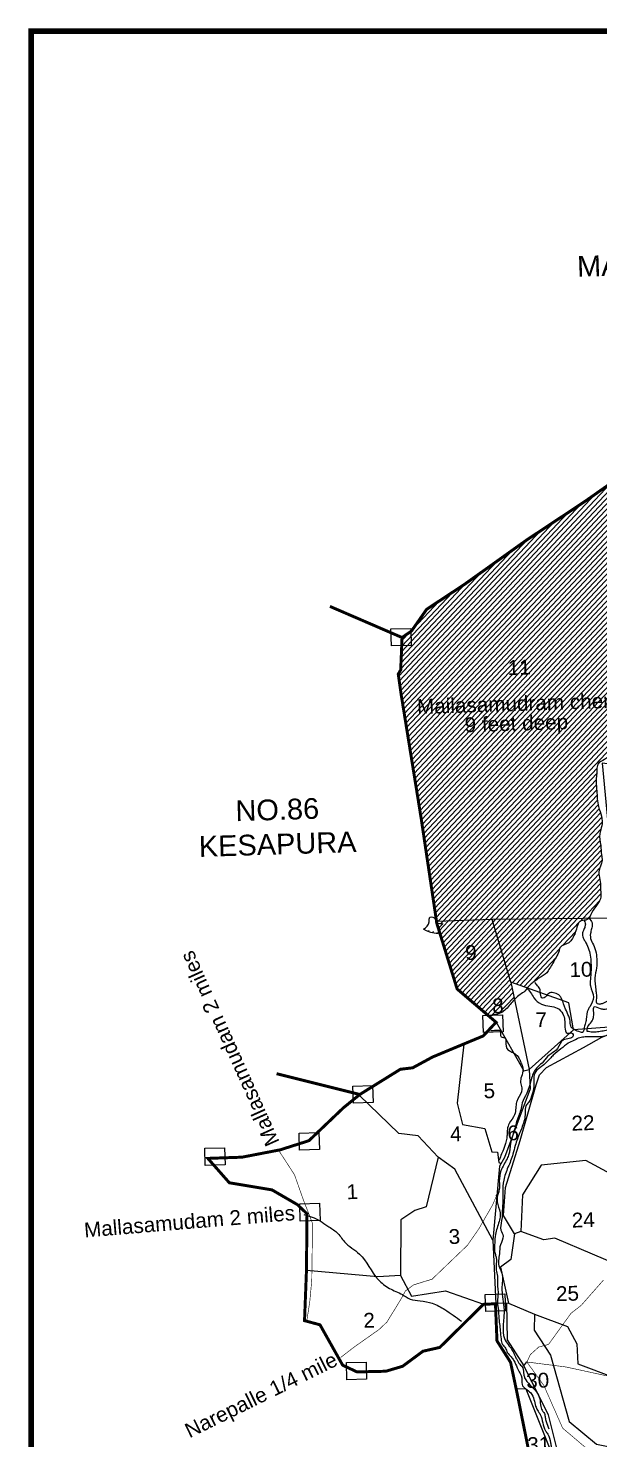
# Model space of a CAD drawing. Header units: feet. Extents: x 800423 to 807996, y 1573223 to 1578223.
# Drawn here: x 800423 to 801368, y 1575888 to 1578223 of the extents above; entities that cross this region are included whole.
import ezdxf
from ezdxf.enums import TextEntityAlignment as Align

# ---------------------------------------------------------------- set-up
doc = ezdxf.new("R2010")
doc.units = ezdxf.units.FT
doc.header["$LTSCALE"] = 15
doc.header["$MEASUREMENT"] = 0
doc.linetypes.add('HIDDEN2', pattern=[0.1875, 0.125, -0.0625])
for name, color, linetype in [('PLOT', 7, 'Continuous'), ('PLOT NO', 7, 'Continuous'), ('ROADS', 6, 'Continuous'), ('TANKS-STREAM', 4, 'Continuous'), ('text', 10, 'Continuous'), ('VILLAGE STONES', 240, 'Continuous')]:
    doc.layers.add(name, color=color, linetype=linetype)
doc.layers.add('VILLAGE BOUNDRY', color=5, linetype='HIDDEN2', lineweight=100)
doc.styles.get("Standard").update_dxf_attribs({"font": 'arial.ttf'})
doc.linetypes.add('DOTS', pattern='A,1e-06,-3,["●",Standard,S=3,R=0,X=-1.25,Y=-1.25],-3', length=6.000001)
pattern_1 = [(46.79369286, (65027.067, 8084.705), (-4.462817548, 4.191789214), [])]

msp = doc.modelspace()

# ---------------------------------------------------------------- hatches: boundary and pattern name
at = {"layer": 'TANKS-STREAM', "lineweight": -2}
h = msp.add_hatch(dxfattribs=at)
h.set_pattern_fill('ANSI31', color=256, scale=48.98185, angle=1.7937)
h.set_pattern_definition([(46.79369286, (65027.067, 8084.705), (-4.462817548, 4.191789214), [])])
edge = h.paths.add_edge_path()
edge.add_line((801143.9, 1577302.2), (801082.1, 1577261.5))
edge.add_line((801082.1, 1577261.5), (801057, 1577225.5))
edge.add_line((801057, 1577225.5), (801041.4, 1577214.8))
edge.add_line((801041.4, 1577214.8), (801039.2, 1577161.4))
edge.add_line((801039.2, 1577161.4), (801035.1, 1577154.3))
edge.add_line((801035.1, 1577154.3), (801039.7, 1577122))
edge.add_line((801039.7, 1577122), (801072.9, 1576916.4))
edge.add_line((801072.9, 1576916.4), (801098.4, 1576744.9))
edge.add_line((801098.4, 1576744.9), (801190.6, 1576748.3))
edge.add_line((801190.6, 1576748.3), (801350.4, 1576750.2))
edge.add_spline(control_points=[(801350.4, 1576750.2), (801352.5, 1576752.7), (801357, 1576767.7), (801372.3, 1576779), (801369.5, 1576797), (801370.2, 1576808.8), (801367.3, 1576818.8), (801366.5, 1576831.9), (801373.6, 1576842.6), (801370.8, 1576857.4), (801370.4, 1576872), (801366.3, 1576888.4), (801373.1, 1576903.9), (801372.1, 1576919.7), (801364.6, 1576937.9), (801363.9, 1576957.3), (801361.7, 1576977.7), (801363.9, 1576992), (801363.9, 1577007.8), (801377.7, 1577012.9), (801387.2, 1577021.9), (801397.9, 1577028.2), (801406.3, 1577036.2), (801404.6, 1577045.9), (801403.8, 1577055.7), (801403.4, 1577068.2), (801403.9, 1577083.1), (801408.2, 1577099.5), (801412.9, 1577116.1), (801418.7, 1577132.2), (801425.5, 1577143.9), (801426.4, 1577155.9), (801428.6, 1577166.1), (801438.3, 1577174.6), (801439.4, 1577185.4), (801440.8, 1577194.7), (801443.9, 1577201.8), (801449.8, 1577208.3), (801454.6, 1577217), (801455.4, 1577227.5), (801461.7, 1577237.1), (801464.5, 1577247.5), (801470.2, 1577256.4), (801473.3, 1577268.9), (801489.1, 1577272.6), (801503.2, 1577273.6), (801515.1, 1577274.5), (801525.3, 1577275.5), (801534.8, 1577276.5), (801546.6, 1577277.3), (801558.8, 1577274.4), (801570, 1577278), (801580, 1577274.5), (801588.7, 1577277.8), (801599, 1577279.5), (801602.3, 1577289.2), (801601.4, 1577301.5), (801587.3, 1577304.7), (801582.7, 1577317), (801572.4, 1577325.2), (801564.7, 1577335.4), (801554.2, 1577341), (801548, 1577347.6), (801543.2, 1577353.3), (801540.2, 1577357.2), (801538.7, 1577359.1)], knot_values=[2.743929, 2.743929, 2.743929, 2.743929, 13.449528, 43.87747, 54.96585, 66.536532, 80.172892, 86.440314, 106.114252, 115.768531, 131.226189, 151.49776, 165.075202, 181.466843, 198.424393, 224.92727, 240.362293, 260.702703, 270.536142, 284.453283, 299.710553, 311.219933, 323.20078, 331.396526, 339.606613, 353.587775, 369.563021, 384.999057, 405.278495, 422.563503, 437.44955, 445.691754, 459.22129, 467.991973, 483.447913, 490.252233, 497.268408, 506.504004, 517.169253, 526.825372, 538.023089, 551.529645, 559.499527, 570.291641, 588.427793, 602.044488, 615.342548, 624.420475, 633.498392, 644.669328, 660.441629, 671.04786, 679.041057, 691.253135, 699.177122, 708.620474, 719.581853, 732.390574, 745.862061, 756.965096, 772.127289, 784.621882, 792.519361, 799.823032, 807.460437, 807.460437, 807.460437, 807.460437], degree=3, periodic=0)
edge.add_spline(control_points=[(801538.7, 1577359.1), (801535.4, 1577360.1), (801527.3, 1577364.5), (801531.7, 1577380.9), (801524.3, 1577395), (801519.8, 1577408.6), (801516.4, 1577422.7), (801517.9, 1577437.9), (801517.5, 1577457.6), (801520.7, 1577471.9), (801523.9, 1577479.6)], knot_values=[145.722859, 145.722859, 145.722859, 145.722859, 155.281459, 171.544676, 188.069308, 203.853273, 215.235738, 232.271635, 250.101485, 275.711119, 275.711119, 275.711119, 275.711119], degree=3, periodic=0)
edge.add_line((801523.9, 1577479.6), (801509.1, 1577557.6))
edge.add_line((801509.1, 1577557.6), (801424.5, 1577496.5))
edge.add_line((801424.5, 1577496.5), (801343.4, 1577439.6))
edge.add_line((801343.4, 1577439.6), (801247.8, 1577376.3))
edge.add_line((801247.8, 1577376.3), (801143.9, 1577302.2))
h = msp.add_hatch(dxfattribs=at)
h.set_pattern_fill('ANSI31', color=256, scale=48.98185, angle=1.7937)
h.set_pattern_definition(pattern_1)
edge = h.paths.add_edge_path()
edge.add_line((801190.6, 1576748.3), (801098.4, 1576744.9))
edge.add_line((801098.4, 1576744.9), (801098.8, 1576742.3))
edge.add_spline(control_points=[(801098.8, 1576742.3), (801102.3, 1576741.2), (801114.8, 1576743), (801098.9, 1576735), (801105.1, 1576727.9), (801104.1, 1576726.3), (801103.8, 1576726)], knot_values=[41.425036, 41.425036, 41.425036, 41.425036, 51.32484, 61.087148, 68.283262, 70.084786, 70.084786, 70.084786, 70.084786], degree=3, periodic=0)
edge.add_spline(control_points=[(801077.1, 1576732.4), (801081.7, 1576729.6), (801088.4, 1576725.4), (801102.3, 1576724.8), (801103.8, 1576726)], knot_values=[70.084786, 70.084786, 70.084786, 70.084786, 88.981098, 97.534911, 97.534911, 97.534911, 97.534911], degree=3, periodic=0)
edge.add_line((801103.8, 1576726), (801132.5, 1576633.4))
edge.add_line((801132.5, 1576633.4), (801183.6, 1576589.7))
edge.add_line((801183.6, 1576589.7), (801189.2, 1576589.9))
edge.add_spline(control_points=[(801189.2, 1576589.9), (801195.8, 1576590.8), (801208.9, 1576593.5), (801219.1, 1576606.8), (801225.6, 1576614.1), (801227.5, 1576616)], knot_values=[1000.899994, 1000.899994, 1000.899994, 1000.899994, 1020.303037, 1041.462686, 1049.7728, 1049.7728, 1049.7728, 1049.7728], degree=3, periodic=0)
edge.add_line((801227.5, 1576616), (801221.5, 1576644.6))
edge.add_line((801221.5, 1576644.6), (801190.6, 1576748.3))
h.paths.add_polyline_path([(801140.1, 1576674.4), (801171.6, 1576675.4), (801170.4, 1576712.8), (801138.9, 1576711.9)], flags=24)
h.paths.add_polyline_path([(801184.7, 1576586.3), (801216.2, 1576587.3), (801215.1, 1576624.8), (801183.6, 1576623.8)], flags=9)
h = msp.add_hatch(dxfattribs=at)
h.set_pattern_fill('ANSI31', color=256, scale=48.98185, angle=1.7937)
h.set_pattern_definition(pattern_1)
edge = h.paths.add_edge_path()
edge.add_line((801221.5, 1576644.6), (801248.6, 1576634.9))
edge.add_spline(control_points=[(801248.6, 1576634.9), (801250.6, 1576637.5), (801253.9, 1576642.1), (801261.7, 1576646.1), (801269.3, 1576653.5), (801280.1, 1576657.7), (801287.6, 1576671.1), (801295, 1576682.7), (801300.9, 1576694.4), (801303.1, 1576706.6), (801317, 1576706.9), (801323.5, 1576717.6), (801330.3, 1576729), (801331.7, 1576748.6), (801346.5, 1576746.6), (801349.7, 1576749.3), (801350.4, 1576750.2)], knot_values=[791.018113, 791.018113, 791.018113, 791.018113, 800.685904, 807.900894, 816.692683, 832.426088, 840.554779, 861.788545, 873.832217, 880.411396, 896.061417, 905.440746, 916.223857, 938.204895, 948.234882, 952.030949, 952.030949, 952.030949, 952.030949], degree=3, periodic=0)
edge.add_line((801350.4, 1576750.2), (801190.6, 1576748.3))
edge.add_line((801190.6, 1576748.3), (801221.5, 1576644.6))

# ---------------------------------------------------------------- linework, layer by layer
at = {"layer": 'PLOT', "lineweight": -2}
for points in [[(801509.1, 1577557.6), (801541.4, 1577386.9), (801632.4, 1577273.5), (801480.3, 1577264.6), (801426.3, 1577132.8), (801408, 1577002.4), (801372.4, 1577006.7), (801391.6, 1576803.5), (801391.7, 1576750.7), (801190.6, 1576748.3), (801098.4, 1576744.9)], [(801391.7, 1576750.7), (801390.9, 1576732.7), (801487.5, 1576676.3), (801462.4, 1576641.8), (801456.7, 1576589.7), (801421, 1576573.1), (801324.9, 1576565.9), (801317.4, 1576610.3), (801221.5, 1576644.6), (801190.6, 1576748.3)], [(801221.5, 1576644.6), (801251.7, 1576500.3), (801324.9, 1576565.9)], [(801196.9, 1576578.4), (801242.7, 1576498.1), (801251.7, 1576500.3)], [(801490.3, 1576319.4), (801481, 1576261.4), (801452, 1576275.6), (801406.3, 1576310.3), (801387, 1576327.2), (801345.5, 1576349.7), (801271.3, 1576342.1), (801240.7, 1576293), (801237.9, 1576232.4), (801227.5, 1576228.4), (801209.4, 1576259), (801212.3, 1576305), (801237, 1576382.9), (801263.2, 1576474.8), (801268.7, 1576491.2), (801280.3, 1576503.4), (801341.5, 1576536.5), (801372.1, 1576553.6), (801421, 1576573.1)], [(801143.5, 1576542.4), (801132.4, 1576444.4), (801141.2, 1576409.2), (801178.2, 1576402.6), (801190.1, 1576364.1), (801199.3, 1576363.3), (801201.4, 1576346.6), (801205, 1576344.5)], [(801251.7, 1576500.3), (801253.1, 1576468.5), (801210.8, 1576354.7), (801202.7, 1576340.5), (801191.6, 1576217.9), (801128.7, 1576335.3), (801101.3, 1576355), (801068.1, 1576390.7), (801036.2, 1576394.1), (800970.2, 1576457.8)], [(801101.3, 1576355), (801081.4, 1576273)], [(801081.4, 1576273), (801062.6, 1576267.2), (801039.5, 1576251.6), (801038.8, 1576159.4), (801001.1, 1576157.5), (800883.3, 1576167.5)], [(801191.6, 1576217.9), (801196.3, 1576112.7)], [(801227.5, 1576228.4), (801221.1, 1576186), (801204, 1576173.5), (801217.5, 1576113.8), (801196.3, 1576112.9)], [(801434.2, 1576180.1), (801418.8, 1576168.4), (801294.2, 1576221.1), (801276.1, 1576218.5), (801237.9, 1576232.4)], [(801038.8, 1576159.4), (801057.1, 1576125.4), (801113.5, 1576133.9), (801176, 1576111.8)], [(801217.5, 1576113.8), (801260.6, 1576095.7), (801315.1, 1576075.3), (801330.4, 1576046.2), (801332, 1576013.3), (801392, 1575990.9), (801385.9, 1576115.8), (801404.8, 1576116.6), (801418.8, 1576168.4)], [(801214, 1576113.7), (801215, 1576053), (801242.9, 1576010.1), (801283.1, 1575929.2), (801299.7, 1575862.6), (801406.6, 1575805.8), (801414.8, 1575797), (801433.8, 1575774.4), (801450.5, 1575748.4), (801487.2, 1575761.2)], [(801260.6, 1576095.7), (801259.8, 1576068.8), (801287.2, 1576027.9), (801317.7, 1575917.8), (801363.1, 1575880.4), (801398.6, 1575873.2), (801443.1, 1575878.4), (801488.2, 1575884.7), (801519, 1575897.1), (801565, 1575875.5)], [(801242.9, 1576010.1), (801247.8, 1576016.4)], [(801230, 1575972.6), (801246.2, 1575971.8), (801292.5, 1575856.2), (801385.8, 1575789.8), (801410.9, 1575784.2)]]:
    msp.add_lwpolyline(points, dxfattribs=at)
at = {"layer": 'PLOT NO', "color": 5, "lineweight": -2, "const_width": 9.8}
msp.add_lwpolyline([(807991.5, 1578217.8), (800428, 1578217.8), (800428, 1573747.5), (807991.5, 1573747.5)], close=True, dxfattribs=at)
at = {"layer": 'ROADS', "linetype": 'DOTS', "lineweight": -2, "ltscale": 0.15, "const_width": 1}
for points in [[(800837.1, 1576366.8), (800863.5, 1576326.2), (800878.3, 1576284.2), (800893, 1576246.5), (800892.8, 1576205.1), (800892.1, 1576151.8), (800888.8, 1576116.5), (800883.6, 1576082.6)], [(801111.2, 1576172.7), (801149.5, 1576209.4), (801168.6, 1576237), (801191.3, 1576276.4), (801198.4, 1576293.3)], [(800940, 1576024), (800961.8, 1576040.8), (801003.4, 1576070.2), (801016.4, 1576082.5), (801039.5, 1576120.1), (801046.9, 1576133.9), (801060.2, 1576143.8), (801082.1, 1576150.7), (801090.9, 1576153.2), (801111.2, 1576172.7)], [(801247.8, 1576016.4), (801253.7, 1576028.7), (801267.4, 1576041.1), (801283.7, 1576045.5), (801310.6, 1576082.8), (801320.9, 1576097), (801337.8, 1576110.2), (801363.5, 1576139.4), (801374.6, 1576152)], [(801352.1, 1575868.8), (801307, 1575907), (801276, 1575977.5), (801247.8, 1576016.4)], [(801247.8, 1576016.4), (801312.3, 1576008.2), (801392, 1575990.9), (801422.7, 1575971.2), (801502.7, 1575950.9), (801525.2, 1575944.6), (801552.2, 1575950.6), (801585.9, 1575939), (801607.1, 1575929), (801633.5, 1575920.9), (801696, 1575912.6), (801792.2, 1575912.2), (801824.5, 1575912.1), (801855.5, 1575916.4), (801899.3, 1575921.1), (801961.8, 1575920), (801977.8, 1575919.8), (801994.2, 1575897.2), (802007.8, 1575888.7), (802031.3, 1575864.7), (802048.5, 1575804.2), (802049.1, 1575747.9), (802067.2, 1575638), (802070.3, 1575621.2)]]:
    msp.add_lwpolyline(points, dxfattribs=at)
at = {"layer": 'TANKS-STREAM', "lineweight": -2}
for points in [[(801537.1, 1577361.3), (801543.3, 1577353.2), (801547.9, 1577347.7), (801553.4, 1577342.3), (801563.4, 1577335.2), (801573.8, 1577324.6), (801581.4, 1577316.9), (801589.1, 1577306.2), (801599.7, 1577299.4), (801601.5, 1577288.8), (801597.6, 1577280.4), (801590.3, 1577277.8), (801578.5, 1577275.7), (801570.8, 1577276.9), (801560.5, 1577275.7), (801545.1, 1577276.7), (801534.1, 1577276.4), (801525.3, 1577275.5), (801516.4, 1577274.6), (801503.4, 1577273.6), (801490.2, 1577272.3), (801473.8, 1577265.4), (801469.4, 1577255.8), (801465.7, 1577248.9), (801460.8, 1577236.6), (801456.1, 1577226.7), (801454, 1577217.5), (801449.3, 1577208.2), (801443.9, 1577200.9), (801441.1, 1577194.6), (801439.8, 1577188.1), (801435.9, 1577173.5), (801430.4, 1577166.8), (801426.4, 1577154.2), (801425.2, 1577146.2), (801419.5, 1577132.8), (801413.4, 1577117), (801407.8, 1577097.9), (801404.5, 1577083.2), (801403.6, 1577067.5), (801404, 1577053.9), (801404.7, 1577045.8), (801405, 1577037.8), (801397.7, 1577028.6), (801388.4, 1577022.2), (801376.4, 1577013.3), (801365.3, 1577005.4), (801363.7, 1576995.9), (801362.5, 1576976), (801363.4, 1576960.9), (801366.5, 1576935.1), (801371.3, 1576919.2), (801371.8, 1576903.2), (801368.4, 1576890.3), (801370, 1576870.5), (801371.4, 1576855.4), (801372.2, 1576846), (801367.1, 1576827.4), (801367.3, 1576821.3), (801369.6, 1576808.1), (801369.9, 1576796.8), (801370.3, 1576785.9), (801355.4, 1576760.1), (801347.7, 1576748.1), (801337.8, 1576746.3), (801328, 1576726.7), (801323.1, 1576717), (801317.2, 1576709.8), (801303.2, 1576702.7), (801301.1, 1576696.5), (801296.2, 1576685.5), (801285.4, 1576667.2), (801280.9, 1576660.4), (801267.9, 1576651.5), (801261, 1576646.1), (801255, 1576642.1), (801244.5, 1576630), (801236.6, 1576624.1), (801221.9, 1576609.9), (801207.3, 1576595.3), (801183.7, 1576589.2)], [(801350.6, 1576750.7), (801355.6, 1576742.6), (801356, 1576740.1), (801355, 1576733.1), (801353, 1576725.1), (801354, 1576714.4), (801359.1, 1576703.8), (801361.5, 1576696.9), (801363.5, 1576683.1), (801363, 1576668.2), (801360.4, 1576651.8), (801361.9, 1576632.2), (801362.8, 1576623.7), (801363, 1576617.7), (801362.9, 1576610.4), (801366.2, 1576608.6), (801368.7, 1576608.7), (801374.3, 1576610.1), (801383.1, 1576614.2), (801389.7, 1576614.4), (801395.1, 1576615.2), (801408.8, 1576621.3), (801417.2, 1576625.1), (801423.2, 1576625.9), (801430.1, 1576627.7), (801440.1, 1576634.3), (801448.7, 1576641.3), (801462.7, 1576650.2), (801475.4, 1576658.8), (801485, 1576665.2), (801505.2, 1576675.9), (801516.8, 1576679.7), (801548.5, 1576703.5), (801560.5, 1576714.6), (801574.8, 1576722.3), (801590.1, 1576730.4), (801617.5, 1576733.8), (801631.2, 1576739.9), (801646.1, 1576748.9), (801652, 1576754.5), (801668.2, 1576761.9), (801694.2, 1576760.5), (801709.9, 1576754.1), (801713.6, 1576749.1), (801719.1, 1576744.9)], [(801341.8, 1576748), (801344.6, 1576740.5), (801343.5, 1576735.3), (801340.6, 1576728.1), (801340.2, 1576719.8), (801344, 1576712.5), (801352.6, 1576689.5), (801353.8, 1576676.1), (801354.1, 1576667.5), (801353.4, 1576655.9), (801352.7, 1576646.8), (801352.9, 1576638.5), (801357.9, 1576619.8), (801351.9, 1576604.1), (801349, 1576599.1), (801346.1, 1576583.6), (801344, 1576575.5), (801342.5, 1576568), (801341.1, 1576562.8), (801339.8, 1576561.7), (801336.7, 1576562.1), (801326.2, 1576566.2), (801320.3, 1576572.2), (801319.3, 1576581), (801317, 1576588.6), (801311.9, 1576600.1), (801305.2, 1576617.4), (801302.2, 1576622.2), (801294, 1576626.6), (801285.7, 1576626.9), (801282.7, 1576624.7), (801278.2, 1576619.9), (801274.3, 1576618.2), (801270.2, 1576625.3), (801269.8, 1576631.8), (801265.7, 1576638.9), (801260.8, 1576644.2)], [(801347.8, 1576563.3), (801347.3, 1576565.7), (801355.9, 1576581), (801358.3, 1576587.9), (801358.3, 1576597.2), (801359.2, 1576603.7), (801369.1, 1576601.2), (801375, 1576600), (801380.1, 1576600.5), (801387.2, 1576603.5), (801400.8, 1576606.5), (801407.9, 1576608.8), (801417.1, 1576615), (801420.9, 1576618.2), (801431.9, 1576619.2), (801439.3, 1576622.5), (801449.1, 1576629.6), (801453.4, 1576637.9), (801463.3, 1576642.8), (801473, 1576643.7), (801481.1, 1576643.1), (801488.7, 1576644), (801501.7, 1576645.8), (801517.7, 1576644.2), (801527.7, 1576644.9), (801543.7, 1576644.8), (801552.6, 1576641.1), (801563.9, 1576636.3), (801568.7, 1576631.8), (801577.6, 1576623), (801583.7, 1576616.3), (801594.5, 1576592.2), (801602.6, 1576583.9), (801590.7, 1576583.7), (801571.6, 1576589.9), (801558.7, 1576592.4), (801543.8, 1576597.2), (801537.8, 1576601.3), (801528.6, 1576602.9), (801514.2, 1576598), (801510.9, 1576593.6), (801519.2, 1576587.9), (801523.8, 1576582.8), (801532.1, 1576572), (801541.7, 1576546.6), (801543, 1576542.8), (801545.6, 1576532.1), (801547.5, 1576521.6), (801550.6, 1576510.5), (801552, 1576501.6), (801550.5, 1576494.9), (801550.7, 1576488.9), (801552.5, 1576480.6), (801553.4, 1576474.5), (801541.1, 1576460.8), (801533.2, 1576456.2), (801523.6, 1576453.1), (801513.3, 1576454.3)], [(801316.3, 1576544.2), (801326.2, 1576548.8), (801335.6, 1576553.3), (801344.1, 1576554.6), (801362.9, 1576554.7), (801372.2, 1576555.1), (801380.4, 1576557.2), (801395.6, 1576564.7), (801403, 1576571.5), (801411.4, 1576578.3), (801428.1, 1576589.3), (801441.3, 1576594.4), (801458.5, 1576601.6), (801463.5, 1576603.8), (801495.1, 1576604.1), (801508.5, 1576605), (801528, 1576603)], [(801347.6, 1576563.8), (801356.2, 1576562.6), (801364.8, 1576562.9), (801373.9, 1576564.4), (801383.3, 1576566.9), (801390.7, 1576572.6), (801407.1, 1576582.7), (801419.6, 1576590.3), (801425.5, 1576594.9), (801443.6, 1576602.4), (801453.4, 1576608.7), (801469.2, 1576613.2), (801485.6, 1576611.7), (801504, 1576610.9), (801518, 1576614), (801532.4, 1576612.7), (801547.7, 1576609.3)], [(801188.3, 1576564.5), (801196.3, 1576565.4), (801203.1, 1576564.5), (801205.6, 1576554.5), (801212.4, 1576552), (801213, 1576547.3), (801217.1, 1576532.4), (801223.2, 1576529.1), (801228.5, 1576526.1), (801234.5, 1576519.6), (801237.2, 1576513.6), (801240.6, 1576505), (801241.3, 1576497.4), (801238.1, 1576485.9), (801237.9, 1576476.5), (801239.7, 1576467.6), (801232.8, 1576451.5), (801230.8, 1576446.1), (801229.5, 1576436.4), (801227.6, 1576425.4), (801218.6, 1576411), (801215.6, 1576401.3), (801215.2, 1576393.2), (801214.5, 1576386.7), (801212.3, 1576377.9), (801208, 1576365), (801206.1, 1576360.5), (801201.9, 1576350.5)], [(801316.3, 1576543.9), (801304.2, 1576534.5), (801291.6, 1576523.8), (801286.1, 1576518.1), (801279.2, 1576511.2), (801272, 1576505.1), (801262.5, 1576497), (801259.1, 1576471.7), (801256.7, 1576459.7), (801250.6, 1576445.8), (801246.4, 1576440.4), (801245.1, 1576428.3), (801240.3, 1576405.9), (801236.2, 1576395.9), (801228.6, 1576374.4), (801224.7, 1576360.4), (801221, 1576349.3), (801212.4, 1576327.6), (801209.5, 1576317.4), (801207.9, 1576296.5), (801208.2, 1576285.8), (801207.4, 1576271.2), (801206.1, 1576250.3), (801205, 1576234.5), (801208.6, 1576224.7), (801204.2, 1576210.3), (801202.4, 1576195.5), (801201, 1576184.1), (801202.4, 1576172.8), (801205.6, 1576166.3), (801206.6, 1576140.9), (801207, 1576128.7), (801209.4, 1576111.5), (801210, 1576093), (801209.2, 1576084.2), (801208.6, 1576075.7), (801210.8, 1576055.1), (801223.8, 1576035.4), (801228.3, 1576026.1), (801231, 1576020.9), (801236.3, 1576012.7), (801240.9, 1576006.7), (801242.7, 1575995.8), (801244.2, 1575990.4), (801263.5, 1575967.2), (801269.1, 1575955.2), (801270.8, 1575942.6), (801272, 1575938.5), (801276.8, 1575931), (801278.1, 1575924.5), (801279.8, 1575917.9), (801284.4, 1575905.6)], [(801201.9, 1576298.7), (801198.5, 1576284.8), (801199.8, 1576277.1), (801203.9, 1576258.6), (801202, 1576248.8), (801195.9, 1576227.1), (801194.6, 1576213.6), (801194.5, 1576199.2), (801196.2, 1576192.7), (801197.5, 1576186.8), (801196.9, 1576170.6), (801198.9, 1576161.2), (801199.2, 1576150.1), (801199.3, 1576140.7), (801200, 1576135.6), (801199.5, 1576110.8), (801200.4, 1576105), (801201.1, 1576095.6), (801201.4, 1576091.4), (801203.8, 1576067.8), (801205.1, 1576054.6), (801207.5, 1576045.5), (801212.4, 1576039.5), (801215.5, 1576032.2), (801221.7, 1576024.8), (801226, 1576019.3), (801232, 1576006.5), (801236, 1575998.4), (801238.5, 1575994.1), (801239.9, 1575979.1), (801254.2, 1575965.3), (801259.6, 1575954.2), (801262.3, 1575943.4), (801265.5, 1575936.8), (801270.1, 1575929.3), (801278.6, 1575902.6), (801282.5, 1575897), (801287.2, 1575882.7), (801288.2, 1575876.3), (801291.8, 1575858.3), (801295, 1575852.2), (801306.3, 1575847.6), (801317.4, 1575841.5), (801328.3, 1575833), (801337.6, 1575826.1), (801369.6, 1575806.7), (801390.3, 1575799), (801404.3, 1575781.4)], [(800878.9, 1576260.4), (800905.9, 1576249.9), (800918.6, 1576241.2), (800933.6, 1576230.7), (800946.1, 1576215.4), (800970.9, 1576195), (801001.9, 1576152.8), (801020.5, 1576138.2), (801041.9, 1576127.8), (801054.9, 1576120.6), (801071.4, 1576117.6), (801091.4, 1576113.6), (801112.1, 1576103.1), (801139.8, 1576083.7)]]:
    msp.add_spline(points, degree=3, dxfattribs=at)
msp.add_open_spline([(801246.3, 1576636.2), (801249.1, 1576633.4), (801254.4, 1576628.1), (801259.8, 1576616.6), (801270.9, 1576607.2), (801285.3, 1576604.9), (801298.9, 1576603), (801311.1, 1576589.9), (801310.2, 1576576), (801311.7, 1576557), (801324, 1576562.9), (801325.2, 1576549.6), (801304.2, 1576553.6), (801301.2, 1576534.1), (801287.5, 1576526.4), (801279.1, 1576519.5), (801273.6, 1576510.7), (801265.7, 1576505.5), (801258.8, 1576496.2), (801254, 1576481), (801250.2, 1576463.1), (801239.6, 1576447.1), (801238.4, 1576433.8), (801230.9, 1576416.1), (801226.6, 1576397), (801220.1, 1576378.2), (801219.9, 1576368.1), (801218.3, 1576359.7), (801213.3, 1576348.3), (801204.3, 1576334.8), (801201.4, 1576316.4), (801203.6, 1576301.2), (801198.8, 1576293.7), (801196.7, 1576290.7)], degree=3, knots=[0, 0, 0, 0, 11.995477, 22.632146, 38.896924, 53.696051, 66.645964, 80.280867, 102.804721, 113.650059, 122.927138, 127.180508, 144.641559, 162.219443, 176.527705, 191.129148, 195.087666, 208.174001, 219.261113, 229.794448, 256.82423, 274.878076, 286.842749, 297.033443, 333.392168, 346.911151, 357.283223, 364.32244, 372.707161, 395.492174, 413.116368, 428.978822, 440.049227, 440.049227, 440.049227, 440.049227], dxfattribs=at)
at = {"layer": 'VILLAGE BOUNDRY', "lineweight": -2, "ltscale": 25, "const_width": 4.9}
for points in [[(801253.5, 1575856.6), (801231.7, 1575964.5), (801220.9, 1576015.8), (801198.4, 1576051.4), (801195.9, 1576112.7), (801176, 1576111.8), (801103.8, 1576040.5), (801076, 1576034.2), (801042.3, 1576009.3), (801014.6, 1576001.1), (800966.9, 1576000), (800943.2, 1576011.1), (800905.7, 1576077.9), (800880.1, 1576084.8), (800883.3, 1576167.5), (800884.2, 1576261.6), (800868.3, 1576276.7), (800826.3, 1576301.1), (800755.7, 1576312.9), (800720.2, 1576353.2), (800776.8, 1576355.2), (800840, 1576367.4), (800887.4, 1576382.5), (800944.2, 1576436.7), (800971.5, 1576458.9), (801038.6, 1576500.6), (801058.9, 1576503), (801092.1, 1576521), (801143.5, 1576542.4), (801175.6, 1576555.7), (801196.9, 1576578.4), (801132.5, 1576633.4), (801098.9, 1576742), (801072.9, 1576916.4), (801039.7, 1577122), (801035.1, 1577154.3), (801039.2, 1577161.4), (801041.4, 1577214.8), (801057, 1577225.5), (801082.1, 1577261.5), (801143.9, 1577302.2), (801247.8, 1577376.3), (801343.4, 1577439.6), (801424.5, 1577496.5)], [(801041.4, 1577214.8), (800922.1, 1577266.3)], [(800971.5, 1576458.9), (800833.9, 1576493.3)]]:
    msp.add_lwpolyline(points, dxfattribs=at)
at = {"layer": 'VILLAGE STONES', "lineweight": -2}
for points in [[(801023, 1577229), (801055.7, 1577230), (801056.6, 1577201.8), (801023.9, 1577200.8)], [(801175.1, 1576589.5), (801207.8, 1576590.5), (801208.7, 1576562.3), (801176, 1576561.3)], [(800960, 1576472.7), (800992.6, 1576473.8), (800993.5, 1576445.6), (800960.9, 1576444.5)], [(800871.1, 1576395), (800903.8, 1576396), (800904.7, 1576367.8), (800872, 1576366.8)], [(800715.1, 1576369.9), (800747.7, 1576370.9), (800748.6, 1576342.7), (800716, 1576341.6)], [(800872.2, 1576277.8), (800904.9, 1576278.9), (800905.7, 1576250.7), (800873.1, 1576249.6)], [(801179, 1576128.2), (801211.6, 1576129.3), (801212.5, 1576101), (801179.9, 1576100)], [(800949.3, 1576015.3), (800981.9, 1576016.3), (800982.8, 1575988.1), (800950.2, 1575987.1)]]:
    msp.add_lwpolyline(points, close=True, dxfattribs=at)
msp.add_spline([(801076.9, 1576732.1), (801086, 1576744.3), (801087.5, 1576752.1), (801096.1, 1576749.6), (801097, 1576743.5), (801108.7, 1576741.1), (801102.6, 1576733.8), (801104.4, 1576727), (801094.3, 1576725.5), (801077.1, 1576732.4)], degree=3, dxfattribs=at)

# ---------------------------------------------------------------- texts
at = {"layer": 'PLOT NO', "lineweight": -2}
for s, height, p in [('11', 24.49, (801235.1, 1577165.5)), ('9', 24.5, (801155.3, 1576693.8)), ('10', 24.49, (801337.2, 1576665.7)), ('8', 24.5, (801199.9, 1576605.7)), ('7', 24.5, (801271.6, 1576582.6)), ('5', 24.5, (801185.7, 1576465.1)), ('4', 24.5, (801130.3, 1576393.8)), ('6', 24.5, (801225.1, 1576395.4)), ('22', 24.49, (801340.7, 1576411.9)), ('1', 24.5, (800959.1, 1576298.1)), ('24', 24.49, (801341.1, 1576251.5)), ('3', 24.5, (801128, 1576224)), ('25', 24.49, (801315, 1576129.8)), ('2', 24.5, (800986.9, 1576085.4)), ('30', 24.49, (801265.7, 1575986)), ('31', 24.49, (801267.5, 1575880.1))]:
    msp.add_text(s, height=height, rotation=1.7937, dxfattribs=at).set_placement(p, align=Align.MIDDLE_CENTER)
for s, rotation, p in [('Mailasamudram cheruvu', 1.7937, (801066.5, 1577088.2)), ('9 feet deep', 1.7937, (801145.3, 1577058)), ('Mallasamudam 2 miles', 114.2991, (800839.2, 1576380.4)), ('Mallasamudam 2 miles ', 4.7499, (800516.5, 1576222.3)), ('Narepalle 1/4 mile ', 26.2506, (800689.9, 1575890))]:
    msp.add_text(s, height=24.491, rotation=rotation, dxfattribs=at).set_placement(p)
at = {"layer": 'text', "lineweight": -2, "char_height": 34.287, "attachment_point": 1, "rotation": 1.7937}
for s, insert, width in [('\\pi159.01;NO.8 \\P\\pi4.0413;MAILASAMUDRAM', (801324.4, 1577902.7), 424.068), ('\\pi65.654;NO.86 \\P\\pi3.2306;KESAPURA', (800699.7, 1576943.1), 263.897)]:
    msp.add_mtext(s, dxfattribs=dict(at, insert=insert, width=width))

doc.saveas('drawing.dxf')
